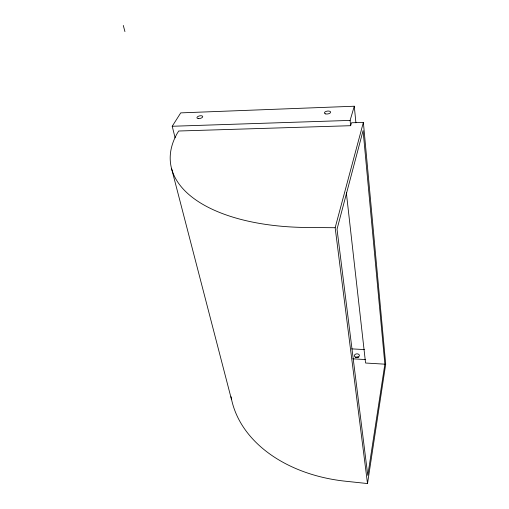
<?xml version="1.0" encoding="UTF-8"?>
<svg xmlns="http://www.w3.org/2000/svg" width="509" height="509" viewBox="0 0 509 509"><rect width="100%" height="100%" fill="white"/><g stroke="black" fill="none" stroke-linecap="round" stroke-linejoin="round"><path stroke-width="0.76" d="M231.022 396.676A141.203 101.864 -3.2 0 0 345.503 481.221L367.511 483.55L385.707 364.132L363.375 122.395L351.496 122.777L350.65 125.698L178.71 131.01L176.967 133.822A176.922 84.978 -7.6 0 0 307.016 227.485L335.157 227.72L363.375 122.395M384.868 364.177L367.791 475.425L337.028 229.203L363.082 130.597L384.868 364.177L365.564 363.019L346.349 192.758M350.65 125.698L350.103 120.404L354.283 106.228L180.733 112.877L172.22 126.264L175.109 137.824M172.22 126.264L350.103 120.404M351.738 348.881L364.431 349.575M352.762 358.813L365.392 359.558M123.293 25.45L124.94 31.596M171.552 168.504L231.512 399.571M335.157 227.72L367.511 483.55M354.283 106.228L355.918 122.815M355.276 357.712A2.513 1.775 -4.4 0 1 358.788 357.261M325.537 113.882A3.137 1.438 -8.3 0 0 330.583 112.419A3.137 1.438 -8.3 0 0 326.409 111.299A3.137 1.438 -8.3 0 0 325.537 113.882M198.3 118.572A2.959 1.311 -12.6 0 0 202.728 116.695A2.959 1.311 -12.6 0 0 198.459 116.23A2.959 1.311 -12.6 0 0 198.3 118.572M355.339 357.076A2.52 1.775 -4.5 0 0 359.373 355.746A2.52 1.775 -4.5 0 0 355.925 354.003A2.52 1.775 -4.5 0 0 355.339 357.076"/></g></svg>
